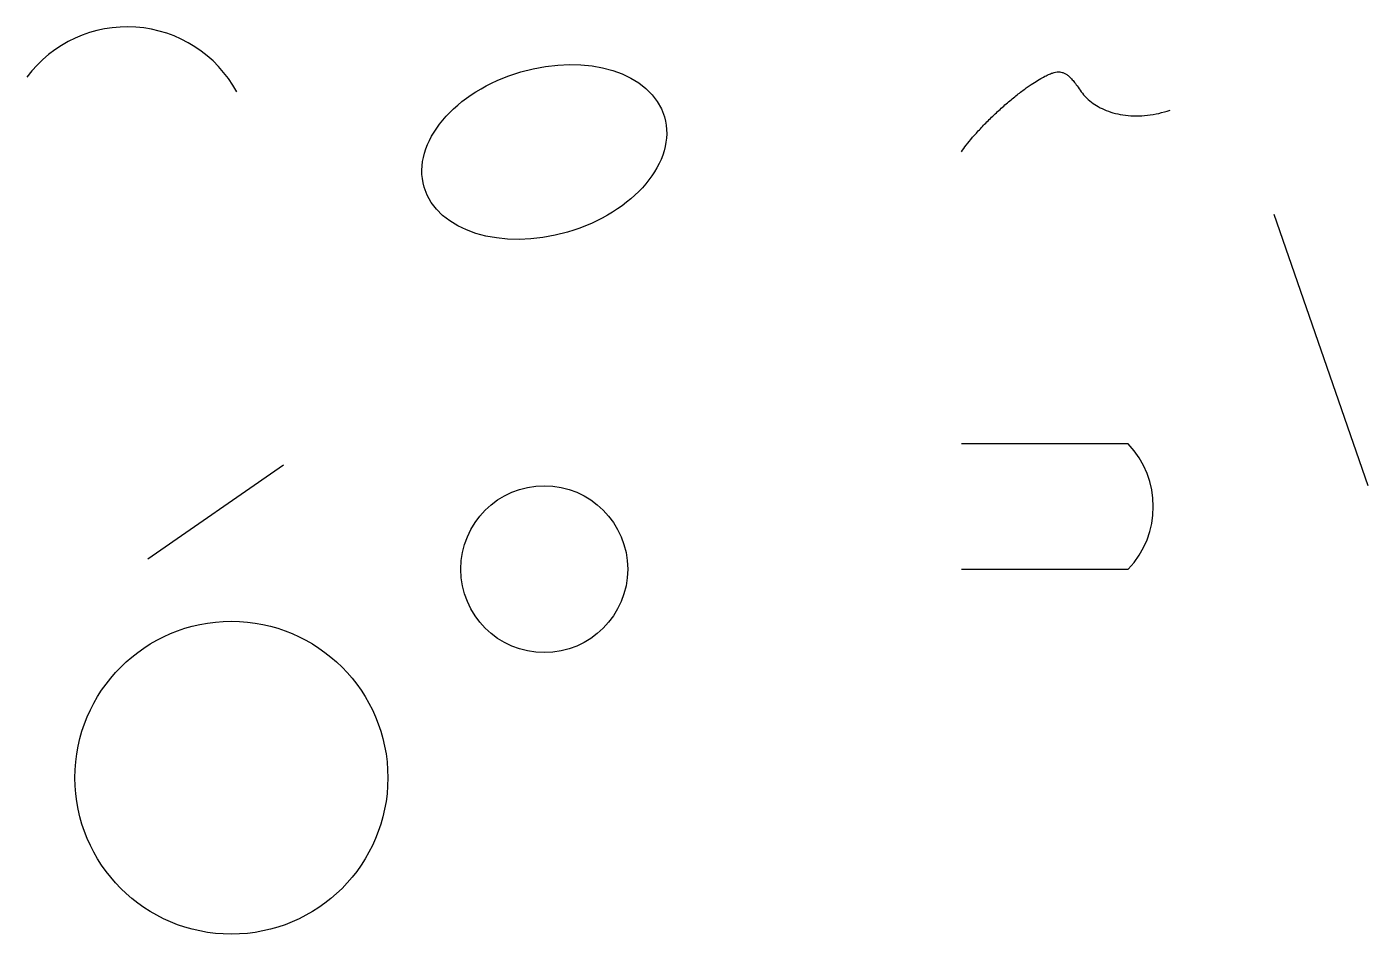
# Model space of a CAD drawing. Extents: x -2.4 to 29.8, y -8.8 to 13.
import ezdxf

# ---------------------------------------------------------------- set-up
doc = ezdxf.new("R2010")
doc.units = 0
doc.header["$MEASUREMENT"] = 0

# ---------------------------------------------------------------- blocks, each defined once
blk = doc.blocks.new('MIX_MIXED_ENTITY_001_E7_L3')
blk.add_line((0.5, 0.25), (3.75, 2.5))
blk = doc.blocks.new('MIX_MIXED_ENTITY_001_E7_L2')
at = {"xscale": 2}
blk.add_blockref('MIX_MIXED_ENTITY_001_E7_L3', (0, 0), dxfattribs=at)
blk = doc.blocks.new('MIX_MIXED_ENTITY_001_E7_L1')
at = {"rotation": 90}
blk.add_blockref('MIX_MIXED_ENTITY_001_E7_L2', (0, 0), dxfattribs=at)
blk = doc.blocks.new('MIX_MIXED_ENTITY_001_E8_L1')
blk.add_circle((1, -2), 1.5)

msp = doc.modelspace()

# ---------------------------------------------------------------- linework, layer by layer
msp.add_line((0.5, 0.25), (3.75, 2.5))
msp.add_lwpolyline([(20, 0), (24, 0, 0.4), (24, 3), (20, 3)], format="xyb")
msp.add_circle((10, 0), 2)
msp.add_arc((0, 10), 3, 28.6479, 143.2394)
msp.add_ellipse((10, 10), major_axis=(2.88, 0.84), ratio=0.666667)
msp.add_rational_spline([(20, 10), (21, 11.5), (22.5, 12), (23.5, 10.5), (25, 11)], [1, 0.6, 1.7, 0.9, 1], degree=2, knots=[0, 0, 0, 0.4, 0.7, 1, 1, 1])

# ---------------------------------------------------------------- block references
msp.add_blockref('MIX_MIXED_ENTITY_001_E7_L1', (30, 1))
at = {"xscale": 2.5, "yscale": 2.5, "zscale": 2.5}
msp.add_blockref('MIX_MIXED_ENTITY_001_E8_L1', (0, 0), dxfattribs=at)

doc.saveas('drawing.dxf')
